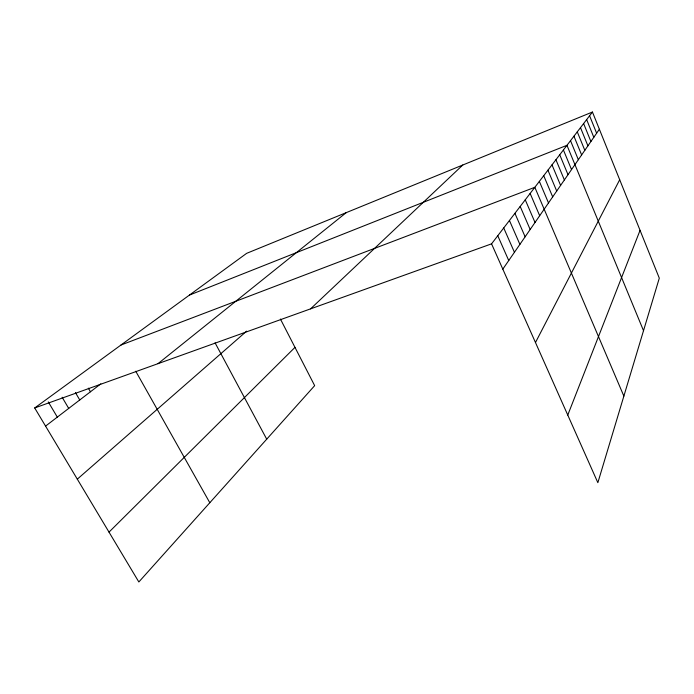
<?xml version="1.0" encoding="UTF-8"?>
<svg xmlns="http://www.w3.org/2000/svg" width="694" height="694" viewBox="0 0 694 694"><rect width="100%" height="100%" fill="white"/><g stroke="black" fill="none" stroke-linecap="round" stroke-linejoin="round"><path stroke-width="1.04" d="M567.77 415.073L640.059 230.339M535.482 342.524L619.69 179.737M502.812 269.125L599.373 129.249M491.56 243.846L592.442 112.029L659.3 278.147L597.855 482.686L491.56 243.846L34.7 407.959L138.843 581.971L314.66 385.647L280.411 319.032M109.01 532.125L294.976 347.364M310.556 308.873L462.785 165.016M77.312 479.155L246.63 331.142M158.015 363.665L346.219 212.65M45.561 426.107L100.83 383.843M34.7 407.959L246.639 253.345L592.442 112.029M189.453 295.071L566.963 145.315L643.52 330.691M120.982 345.022L534.831 187.311L623.863 396.101M48.285 401.895L57.316 417.12M62.139 397.246L68.706 408.402M75.455 392.622L79.741 399.961M88.346 388.154L90.446 391.78M135.746 371.238L209.805 502.734M215.062 342.827L266.722 439.181M497.772 235.734L508.745 260.536M503.731 227.953L514.436 252.295M509.439 220.492L519.893 244.392M514.922 213.327L525.132 236.801M520.188 206.439L530.164 229.506M525.254 199.82L535.013 222.479M530.138 193.444L539.68 215.721M539.359 181.394L548.503 202.943M543.723 175.695L552.684 196.888M551.999 164.868L560.613 185.402M547.93 170.186L556.718 191.05M555.929 159.733L564.369 179.954M559.728 154.771L568.013 174.68M563.407 149.965L571.535 169.579M570.511 140.682L578.345 159.715M573.947 136.198L581.633 154.944M577.269 131.851L584.825 150.329M583.619 123.558L590.906 141.515M580.496 127.644L587.913 145.853M589.588 115.759L596.632 133.222M586.647 119.602L593.812 137.299"/></g></svg>
